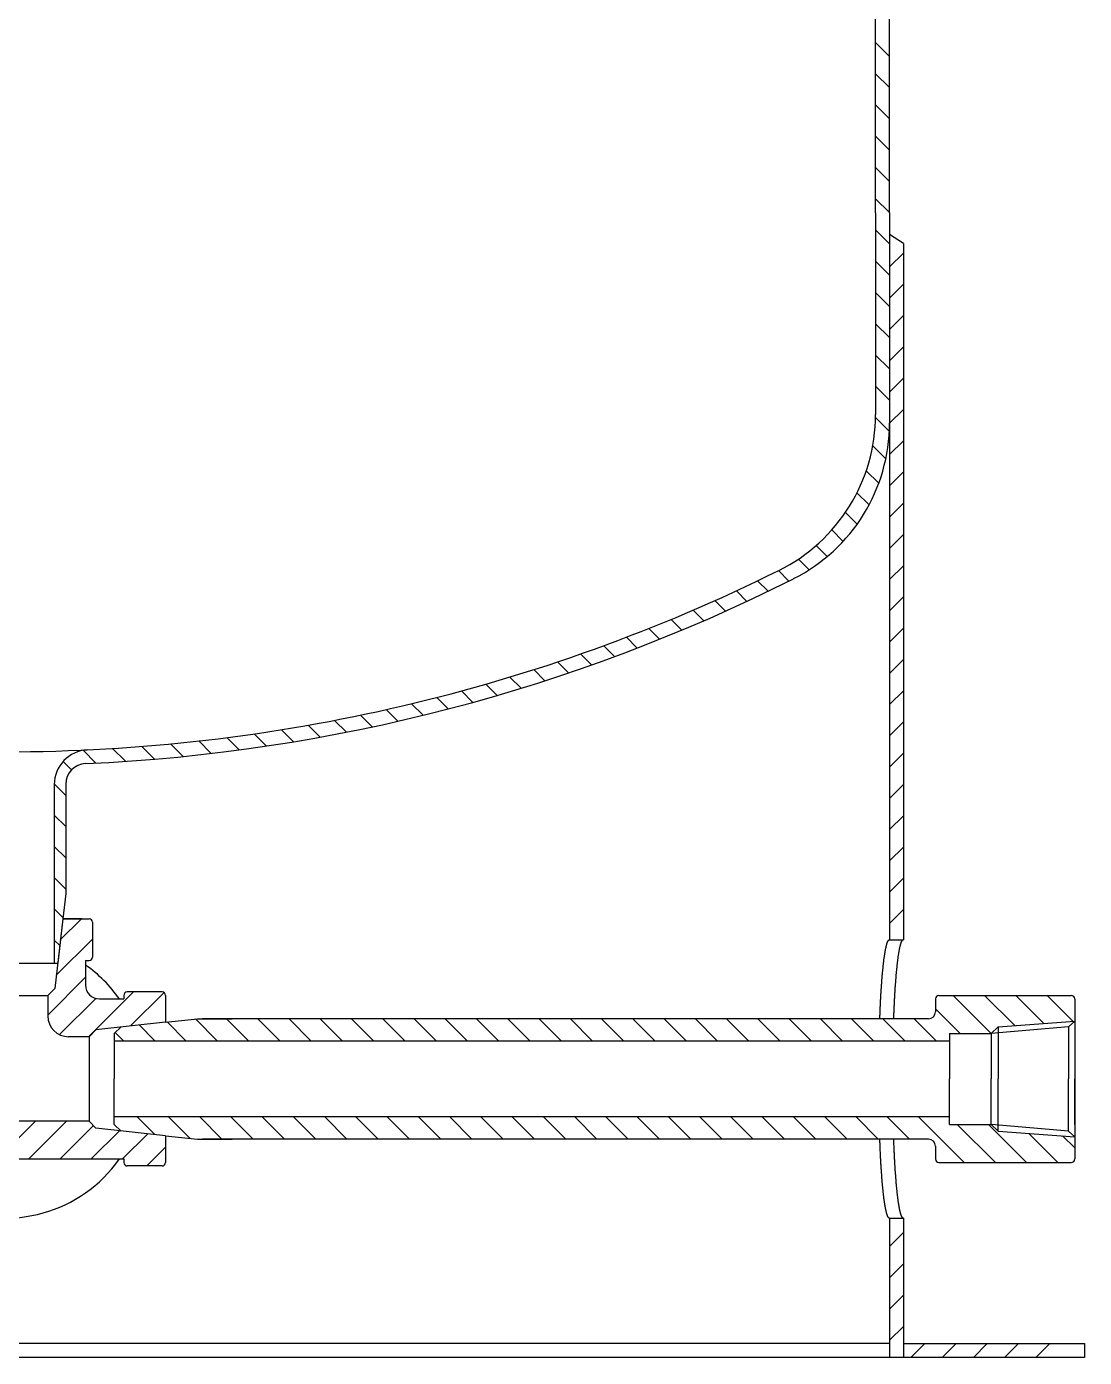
# Model space of a CAD drawing. Extents: x -205 to 175, y -774 to 175.
# Drawn here: x 3 to 155, y -718 to -526.8 of the extents above; entities that cross this region are included whole.
import ezdxf

# ---------------------------------------------------------------- set-up
doc = ezdxf.new("R2010")
doc.units = 0
doc.layers.get('0').update_dxf_attribs({"linetype": 'CONTINUOUS'})

# ---------------------------------------------------------------- blocks, each defined once
blk = doc.blocks.new('*X1')
at = {"color": 0, "linetype": 'CONTINUOUS'}
for p, q in [((127, -531.1), (125, -529.1)), ((127, -535.59), (125, -533.59)), ((127, -540.08), (125, -538.08)), ((127, -544.57), (125, -542.57)), ((127, -549.06), (125, -547.06)), ((127, -553.55), (125, -551.55)), ((127, -558.04), (125, -556.04)), ((127, -562.53), (125, -560.53)), ((127, -567.02), (125, -565.02)), ((127, -571.51), (125, -569.51)), ((127, -576.01), (125, -574.01)), ((127, -580.5), (125, -578.5)), ((126.97, -584.96), (125, -582.98)), ((126.46, -588.94), (124.59, -587.07)), ((125.46, -592.43), (123.66, -590.63)), ((124.07, -595.53), (122.33, -593.79)), ((122.36, -598.3), (120.67, -596.62)), ((120.34, -600.78), (118.71, -599.14)), ((118.04, -602.97), (116.45, -601.38)), ((115.45, -604.87), (113.91, -603.33)), ((112.56, -606.47), (111.07, -604.97)), ((106.5, -609.39), (105, -607.88)), ((109.55, -607.95), (108.05, -606.45)), ((103.43, -610.8), (101.91, -609.29)), ((100.31, -612.18), (98.79, -610.65)), ((93.98, -614.83), (92.44, -613.28)), ((97.16, -613.52), (95.63, -611.99)), ((90.76, -616.1), (89.21, -614.54)), ((84.21, -618.52), (82.63, -616.95)), ((87.5, -617.33), (85.94, -615.77)), ((77.5, -620.79), (75.9, -619.2)), ((80.87, -619.68), (79.29, -618.09)), ((70.63, -622.9), (69.01, -621.29)), ((74.08, -621.87), (72.48, -620.26)), ((63.59, -624.85), (61.95, -623.2)), ((67.13, -623.9), (65.5, -622.27)), ((56.37, -626.61), (54.7, -624.94)), ((60, -625.75), (58.35, -624.1)), ((48.97, -628.19), (47.27, -626.49)), ((52.69, -627.42), (51.01, -625.74)), ((37.49, -630.18), (35.74, -628.43)), ((41.37, -629.57), (39.64, -627.84)), ((45.19, -628.9), (43.48, -627.19)), ((12.99, -632.62), (11.16, -630.79)), ((17.23, -632.37), (15.39, -630.53)), ((21.4, -632.05), (19.58, -630.23)), ((25.51, -631.67), (23.71, -629.87)), ((29.56, -631.23), (27.78, -629.45)), ((33.55, -630.73), (31.79, -628.97)), ((9.49, -633.61), (8.27, -632.39)), ((8.65, -637.26), (7, -635.61)), ((8.65, -641.75), (7, -640.1)), ((8.65, -646.24), (7, -644.59)), ((8.65, -650.73), (7, -649.08)), ((8.25, -654.82), (7, -653.57)), ((7.79, -658.85), (7, -658.06))]:
    blk.add_line(p, q, dxfattribs=at)
blk = doc.blocks.new('*X2')
at = {"color": 0, "linetype": 'CONTINUOUS'}
for p, q in [((141.62, -671.45), (136.17, -666)), ((144.99, -670.33), (140.66, -666)), ((149.18, -670.02), (145.15, -666)), ((153.36, -669.72), (149.64, -666)), ((137.15, -671.47), (133.61, -667.92)), ((21.49, -672.55), (19.19, -670.25)), ((25.98, -672.55), (23.24, -669.81)), ((30.47, -672.55), (27.3, -669.38)), ((34.96, -672.55), (31.76, -669.35)), ((39.45, -672.55), (36.25, -669.35)), ((43.94, -672.55), (40.74, -669.35)), ((48.43, -672.55), (45.23, -669.35)), ((52.92, -672.55), (49.72, -669.35)), ((57.41, -672.55), (54.21, -669.35)), ((61.9, -672.55), (58.7, -669.35)), ((66.39, -672.55), (63.19, -669.35)), ((70.88, -672.55), (67.68, -669.35)), ((75.37, -672.55), (72.17, -669.35)), ((79.86, -672.55), (76.66, -669.35)), ((84.35, -672.55), (81.15, -669.35)), ((88.84, -672.55), (85.64, -669.35)), ((93.33, -672.55), (90.13, -669.35)), ((97.82, -672.55), (94.62, -669.35)), ((102.31, -672.55), (99.11, -669.35)), ((106.8, -672.55), (103.6, -669.35)), ((111.29, -672.55), (108.09, -669.35)), ((115.78, -672.55), (112.58, -669.35)), ((120.27, -672.55), (117.07, -669.35)), ((124.76, -672.55), (121.56, -669.35)), ((129.25, -672.55), (126.05, -669.35)), ((133.74, -672.55), (130.54, -669.35)), ((17, -672.55), (15.76, -671.31)), ((21.47, -686), (18.92, -683.45)), ((26.49, -686.53), (23.41, -683.45)), ((31.1, -686.65), (27.9, -683.45)), ((35.59, -686.65), (32.39, -683.45)), ((40.08, -686.65), (36.88, -683.45)), ((44.57, -686.65), (41.37, -683.45)), ((49.06, -686.65), (45.86, -683.45)), ((53.55, -686.65), (50.35, -683.45)), ((58.04, -686.65), (54.84, -683.45)), ((62.53, -686.65), (59.33, -683.45)), ((67.02, -686.65), (63.82, -683.45)), ((71.51, -686.65), (68.31, -683.45)), ((76, -686.65), (72.8, -683.45)), ((80.49, -686.65), (77.29, -683.45)), ((84.98, -686.65), (81.78, -683.45)), ((89.47, -686.65), (86.27, -683.45)), ((93.96, -686.65), (90.76, -683.45)), ((98.45, -686.65), (95.25, -683.45)), ((102.94, -686.65), (99.74, -683.45)), ((107.43, -686.65), (104.23, -683.45)), ((111.92, -686.65), (108.72, -683.45)), ((116.41, -686.65), (113.21, -683.45)), ((120.9, -686.65), (117.7, -683.45)), ((125.39, -686.65), (122.19, -683.45)), ((129.88, -686.65), (126.68, -683.45)), ((137.72, -690), (131.17, -683.45)), ((142.21, -690), (136.74, -684.53)), ((146.7, -690), (141.23, -684.53)), ((151.19, -690), (147.01, -685.82)), ((153.61, -687.92), (151.86, -686.17))]:
    blk.add_line(p, q, dxfattribs=at)
blk = doc.blocks.new('*X3')
at = {"color": 0, "linetype": 'CONTINUOUS'}
for p, q in [((127, -556.87), (127.1, -556.77)), ((127, -561.36), (129, -559.36)), ((127, -565.85), (129, -563.85)), ((127, -570.34), (129, -568.35)), ((127, -574.83), (129, -572.84)), ((127, -579.32), (129, -577.33)), ((127, -583.81), (129, -581.82)), ((127, -588.31), (129, -586.31)), ((127, -592.8), (129, -590.8)), ((127, -597.29), (129, -595.29)), ((127, -601.78), (129, -599.78)), ((127, -606.27), (128.99, -604.27)), ((127, -610.76), (128.99, -608.76)), ((127, -615.25), (128.99, -613.25)), ((126.99, -619.74), (128.99, -617.74)), ((126.99, -624.23), (128.99, -622.23)), ((126.99, -628.72), (128.99, -626.72)), ((126.99, -633.21), (128.99, -631.21)), ((126.99, -637.7), (128.99, -635.7)), ((126.99, -642.19), (128.99, -640.2)), ((126.99, -646.69), (128.99, -644.69)), ((126.99, -651.18), (128.99, -649.18)), ((126.99, -655.67), (128.99, -653.67))]:
    blk.add_line(p, q, dxfattribs=at)
blk = doc.blocks.new('*X5')
at = {"color": 0, "linetype": 'CONTINUOUS'}
for p, q in [((126.99, -702.07), (128.99, -700.07)), ((126.99, -706.56), (128.99, -704.56)), ((126.99, -711.05), (128.99, -709.05)), ((126.99, -715.54), (128.99, -713.54))]:
    blk.add_line(p, q, dxfattribs=at)
blk = doc.blocks.new('*X6')
at = {"color": 0, "linetype": 'CONTINUOUS'}
for p, q in [((130.07, -718), (132.07, -716)), ((134.56, -718), (136.56, -716)), ((139.05, -718), (141.05, -716)), ((143.54, -718), (145.54, -716)), ((148.03, -718), (150.03, -716))]:
    blk.add_line(p, q, dxfattribs=at)
blk = doc.blocks.new('*X7')
at = {"color": 0, "linetype": 'CONTINUOUS'}
for p, q in [((7.88, -658.03), (10.91, -655)), ((7.29, -663.11), (12.5, -657.9)), ((6.07, -668.82), (11.5, -663.39)), ((7.76, -671.62), (12.96, -666.43)), ((11.95, -671.93), (18.37, -665.5)), ((17.98, -670.38), (22.78, -665.58)), ((0, -688.36), (4.29, -684.07)), ((3.35, -689.5), (8.78, -684.07)), ((7.84, -689.5), (12.64, -684.71)), ((12.33, -689.5), (16.39, -685.44)), ((16.82, -689.5), (20.44, -685.89)), ((20.31, -690.5), (23, -687.81))]:
    blk.add_line(p, q, dxfattribs=at)

msp = doc.modelspace()

# ---------------------------------------------------------------- linework, layer by layer
at = {"color": 7, "linetype": 'CONTINUOUS'}
for p, q in [((125, -553.6), (125, -380.33)), ((127, -553.6), (127, -379.09)), ((125, -553.6), (125, -579.17)), ((127, -553.6), (127, -579.17)), ((129, -558), (127, -556.71)), ((129, -558), (128.99, -658)), ((125, -579.17), (125, -582.56)), ((127, -579.17), (127, -583.79)), ((127, -583.79), (126.99, -658)), ((127, -593.02), (127, -593.92)), ((7, -635.72), (7, -661.35)), ((8.65, -635.68), (8.65, -651.35)), ((8.65, -651.35), (8.23, -655)), ((8.23, -655), (7.07, -665)), ((8.23, -655), (7.5, -661.35)), ((11, -655), (8.23, -655)), ((8.23, -655), (12, -655)), ((12.5, -655.5), (12.5, -660.5)), ((126.99, -658), (128.99, -658)), ((0, -661.35), (7.5, -661.35)), ((11.5, -661), (11.5, -664.5)), ((11.5, -661), (12, -661)), ((7.07, -665), (6.07, -666)), ((0, -666), (6.07, -666)), ((6.07, -666), (6.07, -668.93)), ((13.5, -666.5), (17, -666.5)), ((17, -666), (17, -666.5)), ((22.5, -665.5), (17.5, -665.5)), ((23, -666), (23, -669.83)), ((133.61, -666.5), (133.61, -668.35)), ((134.11, -666), (153.11, -666)), ((153.61, -666.5), (153.61, -689.5)), ((13, -670.93), (12, -671.93)), ((23, -669.83), (13, -670.93)), ((16.6, -670.5), (15.61, -671.47)), ((23, -669.83), (27.61, -669.35)), ((27.61, -669.35), (32.55, -669.35)), ((27.61, -669.35), (32.55, -669.35)), ((132.61, -669.35), (28.32, -669.35)), ((142.6, -670.5), (141.61, -671.47)), ((152.73, -670.5), (141.61, -671.47)), ((142.6, -670.5), (153.61, -669.7)), ((142.6, -670.5), (142.6, -678)), ((153.61, -669.7), (152.73, -670.5)), ((152.73, -670.5), (152.73, -678)), ((12, -671.93), (9.07, -671.93)), ((12, -671.93), (12, -684.07)), ((15.61, -671.47), (15.61, -678)), ((32.55, -672.55), (15.61, -672.55)), ((32.55, -672.55), (15.61, -672.55)), ((135.61, -672.55), (28.32, -672.55)), ((135.61, -671.47), (135.61, -678)), ((135.61, -671.47), (141.61, -671.47)), ((141.61, -671.47), (141.61, -678)), ((15.61, -684.53), (15.61, -678)), ((135.61, -684.53), (135.61, -678)), ((141.61, -684.53), (141.61, -678)), ((142.6, -685.5), (142.6, -678)), ((152.73, -685.5), (152.73, -678)), ((153.61, -684.53), (153.61, -678)), ((153.61, -684.53), (153.61, -678)), ((153.61, -684.53), (153.61, -678)), ((12, -684.07), (0, -684.07)), ((13, -685.07), (12, -684.07)), ((32.55, -683.45), (15.61, -683.45)), ((32.55, -683.45), (15.61, -683.45)), ((135.61, -683.45), (28.32, -683.45)), ((23, -686.17), (13, -685.07)), ((16.6, -685.5), (15.61, -684.53)), ((23, -686.17), (23, -690)), ((23, -686.17), (27.61, -686.65)), ((135.61, -684.53), (141.61, -684.53)), ((142.6, -685.5), (141.61, -684.53)), ((152.73, -685.5), (141.61, -684.53)), ((142.6, -685.5), (153.61, -686.3)), ((153.61, -686.3), (152.73, -685.5)), ((27.61, -686.65), (32.55, -686.65)), ((27.61, -686.65), (32.55, -686.65)), ((132.61, -686.65), (28.32, -686.65)), ((133.61, -687.65), (133.61, -689.5)), ((0, -689.5), (17, -689.5)), ((17, -689.5), (17, -690)), ((134.11, -690), (153.11, -690)), ((22.5, -690.5), (17.5, -690.5)), ((126.99, -698), (126.99, -718)), ((126.99, -698), (128.99, -698)), ((128.99, -698), (128.99, -718)), ((126.99, -716), (-155, -716)), ((128.99, -716), (155, -716)), ((128.99, -716), (147.19, -716)), ((155, -716), (155, -718)), ((155, -718), (-155, -718))]:
    msp.add_line(p, q, dxfattribs=at)
for points in [[(125.61, -669.35, 0), (125.62, -669.19, 0), (125.62, -669.03, 0), (125.63, -668.88, 0), (125.64, -668.72, 0), (125.64, -668.57, 0), (125.65, -668.41, 0), (125.66, -668.26, 0), (125.66, -668.11, 0), (125.67, -667.95, 0), (125.67, -667.8, 0), (125.68, -667.65, 0), (125.69, -667.5, 0), (125.7, -667.35, 0), (125.7, -667.21, 0), (125.71, -667.06, 0), (125.72, -666.91, 0), (125.72, -666.76, 0), (125.73, -666.62, 0), (125.74, -666.48, 0), (125.75, -666.33, 0), (125.76, -666.19, 0), (125.77, -666.05, 0), (125.77, -665.91, 0), (125.78, -665.77, 0), (125.79, -665.63, 0), (125.8, -665.5, 0), (125.81, -665.36, 0), (125.81, -665.22, 0), (125.82, -665.09, 0), (125.83, -664.95, 0), (125.84, -664.82, 0), (125.85, -664.69, 0), (125.86, -664.56, 0), (125.87, -664.43, 0), (125.88, -664.3, 0), (125.89, -664.17, 0), (125.9, -664.05, 0), (125.91, -663.92, 0), (125.92, -663.8, 0), (125.92, -663.68, 0), (125.94, -663.55, 0), (125.94, -663.43, 0), (125.95, -663.31, 0), (125.96, -663.2, 0), (125.97, -663.08, 0), (125.98, -662.96, 0), (126, -662.85, 0), (126, -662.73, 0), (126.02, -662.62, 0), (126.03, -662.51, 0), (126.04, -662.4, 0), (126.05, -662.29, 0), (126.06, -662.18, 0), (126.07, -662.07, 0), (126.08, -661.97, 0), (126.09, -661.86, 0), (126.1, -661.76, 0), (126.11, -661.66, 0), (126.12, -661.56, 0), (126.13, -661.46, 0), (126.14, -661.36, 0), (126.16, -661.26, 0), (126.17, -661.17, 0), (126.18, -661.07, 0), (126.19, -660.98, 0), (126.2, -660.89, 0), (126.21, -660.8, 0), (126.23, -660.71, 0), (126.24, -660.62, 0), (126.25, -660.54, 0), (126.26, -660.45, 0), (126.27, -660.37, 0), (126.28, -660.29, 0), (126.3, -660.21, 0), (126.31, -660.12, 0), (126.32, -660.05, 0), (126.33, -659.97, 0), (126.34, -659.89, 0), (126.36, -659.82, 0), (126.37, -659.75, 0), (126.38, -659.68, 0), (126.39, -659.61, 0), (126.41, -659.54, 0), (126.42, -659.47, 0), (126.43, -659.41, 0), (126.44, -659.34, 0), (126.46, -659.28, 0), (126.47, -659.22, 0), (126.48, -659.16, 0), (126.5, -659.1, 0), (126.51, -659.05, 0), (126.52, -658.99, 0), (126.53, -658.94, 0), (126.55, -658.88, 0), (126.56, -658.83, 0), (126.57, -658.78, 0), (126.59, -658.74, 0), (126.6, -658.69, 0), (126.61, -658.64, 0), (126.62, -658.6, 0), (126.64, -658.56, 0), (126.65, -658.52, 0), (126.67, -658.48, 0), (126.68, -658.44, 0), (126.69, -658.41, 0), (126.7, -658.37, 0), (126.72, -658.34, 0), (126.73, -658.31, 0), (126.74, -658.28, 0), (126.76, -658.25, 0), (126.77, -658.22, 0), (126.78, -658.2, 0), (126.8, -658.17, 0), (126.81, -658.15, 0), (126.83, -658.13, 0), (126.84, -658.11, 0), (126.85, -658.09, 0), (126.86, -658.08, 0), (126.88, -658.06, 0), (126.89, -658.05, 0), (126.91, -658.04, 0), (126.92, -658.03, 0), (126.93, -658.02, 0), (126.95, -658.01, 0), (126.96, -658.01, 0), (126.97, -658, 0), (126.99, -658, 0), (127, -658, 0)], [(127.61, -669.35, 0), (127.62, -669.19, 0), (127.62, -669.03, 0), (127.63, -668.88, 0), (127.64, -668.72, 0), (127.64, -668.57, 0), (127.65, -668.41, 0), (127.66, -668.26, 0), (127.66, -668.11, 0), (127.67, -667.95, 0), (127.67, -667.8, 0), (127.68, -667.65, 0), (127.69, -667.5, 0), (127.7, -667.35, 0), (127.7, -667.21, 0), (127.71, -667.06, 0), (127.72, -666.91, 0), (127.72, -666.76, 0), (127.73, -666.62, 0), (127.74, -666.48, 0), (127.75, -666.33, 0), (127.76, -666.19, 0), (127.77, -666.05, 0), (127.77, -665.91, 0), (127.78, -665.77, 0), (127.79, -665.63, 0), (127.8, -665.5, 0), (127.81, -665.36, 0), (127.81, -665.22, 0), (127.82, -665.09, 0), (127.83, -664.95, 0), (127.84, -664.82, 0), (127.85, -664.69, 0), (127.86, -664.56, 0), (127.87, -664.43, 0), (127.88, -664.3, 0), (127.89, -664.17, 0), (127.9, -664.05, 0), (127.91, -663.92, 0), (127.92, -663.8, 0), (127.92, -663.68, 0), (127.94, -663.55, 0), (127.94, -663.43, 0), (127.95, -663.31, 0), (127.96, -663.2, 0), (127.97, -663.08, 0), (127.98, -662.96, 0), (128, -662.85, 0), (128, -662.73, 0), (128.01, -662.62, 0), (128.03, -662.51, 0), (128.04, -662.4, 0), (128.05, -662.29, 0), (128.06, -662.18, 0), (128.07, -662.07, 0), (128.08, -661.97, 0), (128.09, -661.86, 0), (128.1, -661.76, 0), (128.11, -661.66, 0), (128.12, -661.56, 0), (128.13, -661.46, 0), (128.15, -661.36, 0), (128.16, -661.26, 0), (128.17, -661.17, 0), (128.18, -661.07, 0), (128.19, -660.98, 0), (128.2, -660.89, 0), (128.21, -660.8, 0), (128.23, -660.71, 0), (128.24, -660.62, 0), (128.25, -660.54, 0), (128.26, -660.45, 0), (128.27, -660.37, 0), (128.28, -660.29, 0), (128.3, -660.21, 0), (128.31, -660.12, 0), (128.32, -660.05, 0), (128.33, -659.97, 0), (128.34, -659.89, 0), (128.36, -659.82, 0), (128.37, -659.75, 0), (128.38, -659.68, 0), (128.4, -659.61, 0), (128.41, -659.54, 0), (128.42, -659.47, 0), (128.43, -659.41, 0), (128.44, -659.34, 0), (128.46, -659.28, 0), (128.47, -659.22, 0), (128.48, -659.16, 0), (128.5, -659.1, 0), (128.51, -659.05, 0), (128.52, -658.99, 0), (128.53, -658.94, 0), (128.55, -658.88, 0), (128.56, -658.83, 0), (128.57, -658.78, 0), (128.59, -658.74, 0), (128.6, -658.69, 0), (128.61, -658.64, 0), (128.62, -658.6, 0), (128.64, -658.56, 0), (128.65, -658.52, 0), (128.66, -658.48, 0), (128.68, -658.44, 0), (128.69, -658.41, 0), (128.7, -658.37, 0), (128.72, -658.34, 0), (128.73, -658.31, 0), (128.74, -658.28, 0), (128.76, -658.25, 0), (128.77, -658.22, 0), (128.78, -658.2, 0), (128.8, -658.17, 0), (128.81, -658.15, 0), (128.82, -658.13, 0), (128.84, -658.11, 0), (128.85, -658.09, 0), (128.87, -658.08, 0), (128.88, -658.06, 0), (128.89, -658.05, 0), (128.91, -658.04, 0), (128.92, -658.03, 0), (128.93, -658.02, 0), (128.95, -658.01, 0), (128.96, -658.01, 0), (128.97, -658, 0), (128.99, -658, 0), (129, -658, 0)], [(127, -698, 0), (126.99, -698, 0), (126.97, -698, 0), (126.96, -697.99, 0), (126.95, -697.99, 0), (126.93, -697.98, 0), (126.92, -697.97, 0), (126.91, -697.96, 0), (126.89, -697.95, 0), (126.88, -697.94, 0), (126.86, -697.92, 0), (126.85, -697.91, 0), (126.84, -697.89, 0), (126.83, -697.87, 0), (126.81, -697.85, 0), (126.8, -697.83, 0), (126.78, -697.8, 0), (126.77, -697.78, 0), (126.76, -697.75, 0), (126.74, -697.72, 0), (126.73, -697.69, 0), (126.72, -697.66, 0), (126.7, -697.63, 0), (126.69, -697.59, 0), (126.68, -697.56, 0), (126.67, -697.52, 0), (126.65, -697.48, 0), (126.64, -697.44, 0), (126.62, -697.4, 0), (126.61, -697.36, 0), (126.6, -697.31, 0), (126.59, -697.26, 0), (126.57, -697.22, 0), (126.56, -697.17, 0), (126.55, -697.12, 0), (126.53, -697.06, 0), (126.52, -697.01, 0), (126.51, -696.95, 0), (126.5, -696.9, 0), (126.48, -696.84, 0), (126.47, -696.78, 0), (126.46, -696.72, 0), (126.44, -696.66, 0), (126.43, -696.59, 0), (126.42, -696.53, 0), (126.41, -696.46, 0), (126.39, -696.39, 0), (126.38, -696.32, 0), (126.37, -696.25, 0), (126.36, -696.18, 0), (126.34, -696.11, 0), (126.33, -696.03, 0), (126.32, -695.95, 0), (126.31, -695.88, 0), (126.3, -695.79, 0), (126.28, -695.71, 0), (126.27, -695.63, 0), (126.26, -695.55, 0), (126.25, -695.46, 0), (126.24, -695.38, 0), (126.23, -695.29, 0), (126.21, -695.2, 0), (126.2, -695.11, 0), (126.19, -695.02, 0), (126.18, -694.93, 0), (126.17, -694.83, 0), (126.16, -694.74, 0), (126.14, -694.64, 0), (126.13, -694.54, 0), (126.12, -694.44, 0), (126.11, -694.34, 0), (126.1, -694.24, 0), (126.09, -694.14, 0), (126.08, -694.03, 0), (126.07, -693.93, 0), (126.06, -693.82, 0), (126.05, -693.71, 0), (126.04, -693.6, 0), (126.03, -693.49, 0), (126.02, -693.38, 0), (126, -693.27, 0), (126, -693.15, 0), (125.98, -693.04, 0), (125.97, -692.92, 0), (125.96, -692.8, 0), (125.95, -692.69, 0), (125.94, -692.57, 0), (125.94, -692.45, 0), (125.92, -692.32, 0), (125.92, -692.2, 0), (125.91, -692.08, 0), (125.9, -691.95, 0), (125.89, -691.83, 0), (125.88, -691.7, 0), (125.87, -691.57, 0), (125.86, -691.44, 0), (125.85, -691.31, 0), (125.84, -691.18, 0), (125.83, -691.05, 0), (125.82, -690.91, 0), (125.81, -690.78, 0), (125.81, -690.64, 0), (125.8, -690.5, 0), (125.79, -690.37, 0), (125.78, -690.23, 0), (125.77, -690.09, 0), (125.77, -689.95, 0), (125.76, -689.81, 0), (125.75, -689.67, 0), (125.74, -689.52, 0), (125.73, -689.38, 0), (125.72, -689.24, 0), (125.72, -689.09, 0), (125.71, -688.94, 0), (125.7, -688.79, 0), (125.7, -688.65, 0), (125.69, -688.5, 0), (125.68, -688.35, 0), (125.67, -688.2, 0), (125.67, -688.05, 0), (125.66, -687.89, 0), (125.66, -687.74, 0), (125.65, -687.59, 0), (125.64, -687.43, 0), (125.64, -687.28, 0), (125.63, -687.12, 0), (125.62, -686.97, 0), (125.62, -686.81, 0), (125.61, -686.65, 0)], [(129, -698, 0), (128.99, -698, 0), (128.97, -698, 0), (128.96, -697.99, 0), (128.95, -697.99, 0), (128.93, -697.98, 0), (128.92, -697.97, 0), (128.91, -697.96, 0), (128.89, -697.95, 0), (128.88, -697.94, 0), (128.87, -697.92, 0), (128.85, -697.91, 0), (128.84, -697.89, 0), (128.82, -697.87, 0), (128.81, -697.85, 0), (128.8, -697.83, 0), (128.78, -697.8, 0), (128.77, -697.78, 0), (128.76, -697.75, 0), (128.74, -697.72, 0), (128.73, -697.69, 0), (128.72, -697.66, 0), (128.7, -697.63, 0), (128.69, -697.59, 0), (128.68, -697.56, 0), (128.66, -697.52, 0), (128.65, -697.48, 0), (128.64, -697.44, 0), (128.62, -697.4, 0), (128.61, -697.36, 0), (128.6, -697.31, 0), (128.59, -697.26, 0), (128.57, -697.22, 0), (128.56, -697.17, 0), (128.55, -697.12, 0), (128.53, -697.06, 0), (128.52, -697.01, 0), (128.51, -696.95, 0), (128.5, -696.9, 0), (128.48, -696.84, 0), (128.47, -696.78, 0), (128.46, -696.72, 0), (128.44, -696.66, 0), (128.43, -696.59, 0), (128.42, -696.53, 0), (128.41, -696.46, 0), (128.4, -696.39, 0), (128.38, -696.32, 0), (128.37, -696.25, 0), (128.36, -696.18, 0), (128.34, -696.11, 0), (128.33, -696.03, 0), (128.32, -695.95, 0), (128.31, -695.88, 0), (128.3, -695.79, 0), (128.28, -695.71, 0), (128.27, -695.63, 0), (128.26, -695.55, 0), (128.25, -695.46, 0), (128.24, -695.38, 0), (128.23, -695.29, 0), (128.21, -695.2, 0), (128.2, -695.11, 0), (128.19, -695.02, 0), (128.18, -694.93, 0), (128.17, -694.83, 0), (128.16, -694.74, 0), (128.15, -694.64, 0), (128.13, -694.54, 0), (128.12, -694.44, 0), (128.11, -694.34, 0), (128.1, -694.24, 0), (128.09, -694.14, 0), (128.08, -694.03, 0), (128.07, -693.93, 0), (128.06, -693.82, 0), (128.05, -693.71, 0), (128.04, -693.6, 0), (128.03, -693.49, 0), (128.01, -693.38, 0), (128, -693.27, 0), (128, -693.15, 0), (127.98, -693.04, 0), (127.97, -692.92, 0), (127.96, -692.8, 0), (127.95, -692.69, 0), (127.94, -692.57, 0), (127.94, -692.45, 0), (127.92, -692.32, 0), (127.92, -692.2, 0), (127.91, -692.08, 0), (127.9, -691.95, 0), (127.89, -691.83, 0), (127.88, -691.7, 0), (127.87, -691.57, 0), (127.86, -691.44, 0), (127.85, -691.31, 0), (127.84, -691.18, 0), (127.83, -691.05, 0), (127.82, -690.91, 0), (127.81, -690.78, 0), (127.81, -690.64, 0), (127.8, -690.5, 0), (127.79, -690.37, 0), (127.78, -690.23, 0), (127.77, -690.09, 0), (127.77, -689.95, 0), (127.76, -689.81, 0), (127.75, -689.67, 0), (127.74, -689.52, 0), (127.73, -689.38, 0), (127.72, -689.24, 0), (127.72, -689.09, 0), (127.71, -688.94, 0), (127.7, -688.79, 0), (127.7, -688.65, 0), (127.69, -688.5, 0), (127.68, -688.35, 0), (127.67, -688.2, 0), (127.67, -688.05, 0), (127.66, -687.89, 0), (127.66, -687.74, 0), (127.65, -687.59, 0), (127.64, -687.43, 0), (127.64, -687.28, 0), (127.63, -687.12, 0), (127.62, -686.97, 0), (127.62, -686.81, 0), (127.61, -686.65, 0)]]:
    msp.add_polyline3d(points, dxfattribs=at)
for centre, radius, start, end in [((100, -582.56), 25, 296.3878, 0), ((102, -583.79), 25, 296.7013, 0), ((0, -381), 250, 270, 296.3878), ((0.41, -382.11), 250.83, 272.5377, 296.731), ((12, -635.72), 5, 92.6973, 180), ((11.65, -635.68), 3, 92.5377, 180), ((12, -655.5), 0.5, 0, 90), ((0, -678), 20, 90, 324.9004), ((12, -660.5), 0.5, 270, 0), ((0, -678), 20, 35.0996, 54.9004), ((0, -678), 20, 35.0996, 54.9004), ((13.5, -664.5), 2, 180, 270), ((17.5, -666), 0.5, 90, 180), ((22.5, -666), 0.5, 0, 90), ((134.11, -666.5), 0.5, 90, 180), ((153.11, -666.5), 0.5, 0, 90), ((9.07, -668.93), 3, 180, 270), ((132.61, -668.35), 1, 270, 0), ((132.61, -687.65), 1, 0, 90), ((17.5, -690), 0.5, 180, 270), ((22.5, -690), 0.5, 270, 0), ((134.11, -689.5), 0.5, 180, 270), ((153.11, -689.5), 0.5, 270, 0)]:
    msp.add_arc(centre, radius, start, end, dxfattribs=at)

# ---------------------------------------------------------------- block references
for name in ['*X1', '*X3', '*X7', '*X2', '*X5', '*X6']:
    msp.add_blockref(name, (0, 0), dxfattribs=at)

doc.saveas('drawing.dxf')
